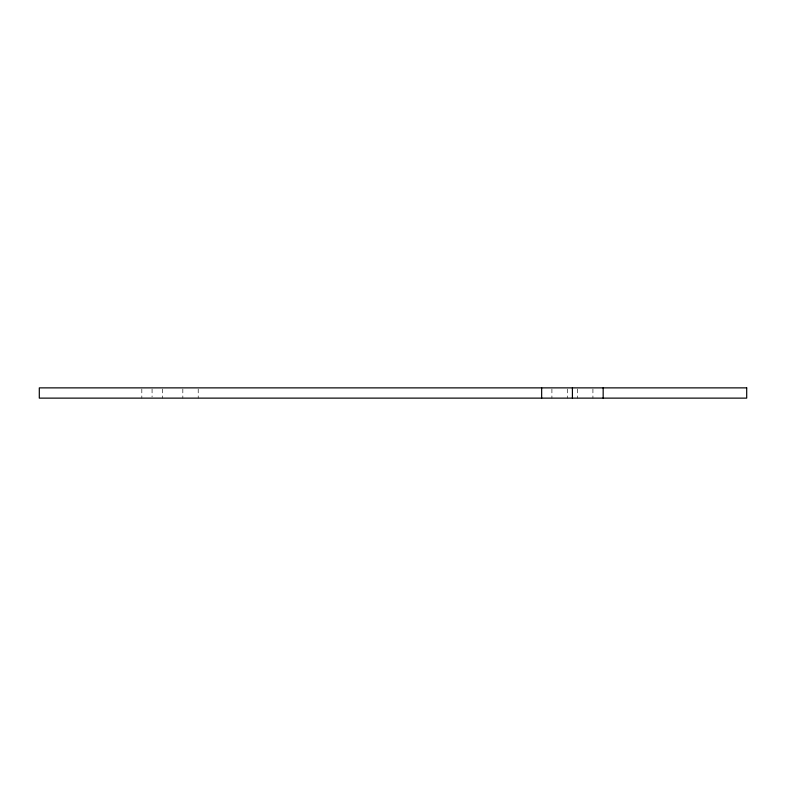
<?xml version="1.0" encoding="UTF-8"?>
<svg xmlns="http://www.w3.org/2000/svg" width="786" height="786" viewBox="0 0 786 786"><rect width="100%" height="100%" fill="white"/><g stroke="black" fill="none" stroke-linecap="round" stroke-linejoin="round"><path stroke-width="0.59" stroke-dasharray="3.93 2.95" d="M592.919 389.011L592.919 398.129M577.543 389.011L577.543 398.129M567.286 389.011L567.286 398.129M551.91 389.011L551.91 398.129M198.21 389.011L198.21 398.129M182.833 389.011L182.833 398.129M162.329 389.011L162.329 398.129M152.071 389.011L152.071 396.989M141.824 389.011L141.824 398.129"/><path stroke-width="1.18" d="M603.167 387.871L603.167 398.129M572.414 387.871L572.414 398.129M541.652 387.871L541.652 398.129M746.7 387.871L39.3 387.871L39.3 398.129L746.7 398.129L746.7 387.871"/></g></svg>
